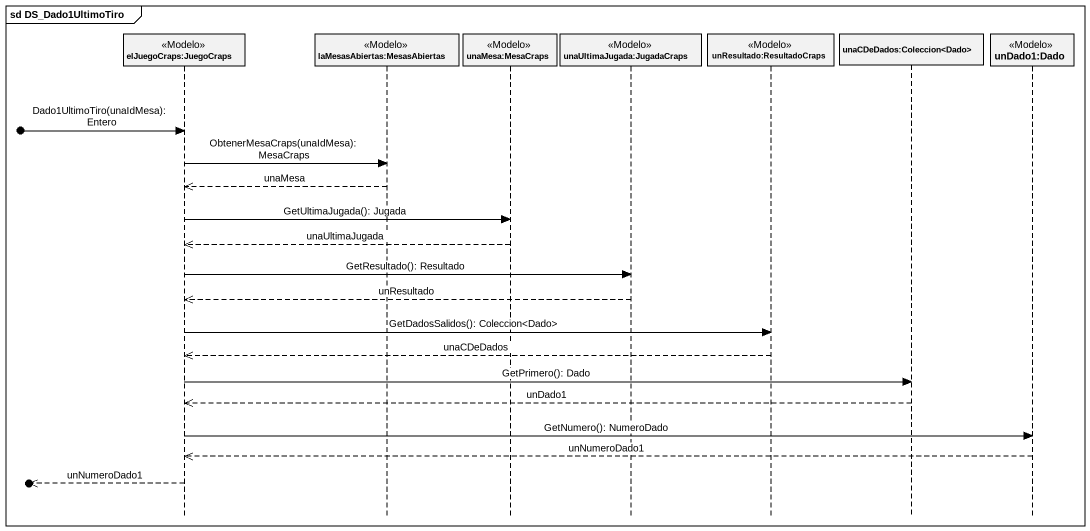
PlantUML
@startuml
mainframe sd DS_Dado1UltimoTiro
hide footbox
participant "elJuegoCraps:JuegoCraps" as elJuegoCraps_JuegoCraps <<Modelo>>
participant "laMesasAbiertas:MesasAbiertas" as laMesasAbiertas <<Modelo>>
participant "unaMesa:MesaCraps" as unaMesa_MesaCraps <<Modelo>>
participant "unaUltimaJugada:JugadaCraps" as unaUltimaJugada_JugadaCraps <<Modelo>>
participant "unResultado:ResultadoCraps" as unResultado_ResultadoCraps <<Modelo>>
participant "unaCDeDados:Coleccion<Dado>" as unaCDeDados_Coleccion_Dado
participant "unDado1:Dado" as unDado1_Dado <<Modelo>>

[o-> elJuegoCraps_JuegoCraps : Dado1UltimoTiro(unaIdMesa): Entero
elJuegoCraps_JuegoCraps -> laMesasAbiertas : ObtenerMesaCraps(unaIdMesa): MesaCraps
laMesasAbiertas -->> elJuegoCraps_JuegoCraps : unaMesa
elJuegoCraps_JuegoCraps -> unaMesa_MesaCraps : GetUltimaJugada(): Jugada
unaMesa_MesaCraps -->> elJuegoCraps_JuegoCraps : unaUltimaJugada
elJuegoCraps_JuegoCraps -> unaUltimaJugada_JugadaCraps : GetResultado(): Resultado
unaUltimaJugada_JugadaCraps -->> elJuegoCraps_JuegoCraps : unResultado
elJuegoCraps_JuegoCraps -> unResultado_ResultadoCraps : GetDadosSalidos(): Coleccion<Dado>
unResultado_ResultadoCraps -->> elJuegoCraps_JuegoCraps : unaCDeDados
elJuegoCraps_JuegoCraps -> unaCDeDados_Coleccion_Dado : GetPrimero(): Dado
unaCDeDados_Coleccion_Dado -->> elJuegoCraps_JuegoCraps : unDado1
elJuegoCraps_JuegoCraps -> unDado1_Dado : GetNumero(): NumeroDado
unDado1_Dado -->> elJuegoCraps_JuegoCraps : unNumeroDado1
[o<<-- elJuegoCraps_JuegoCraps : unNumeroDado1
@enduml
